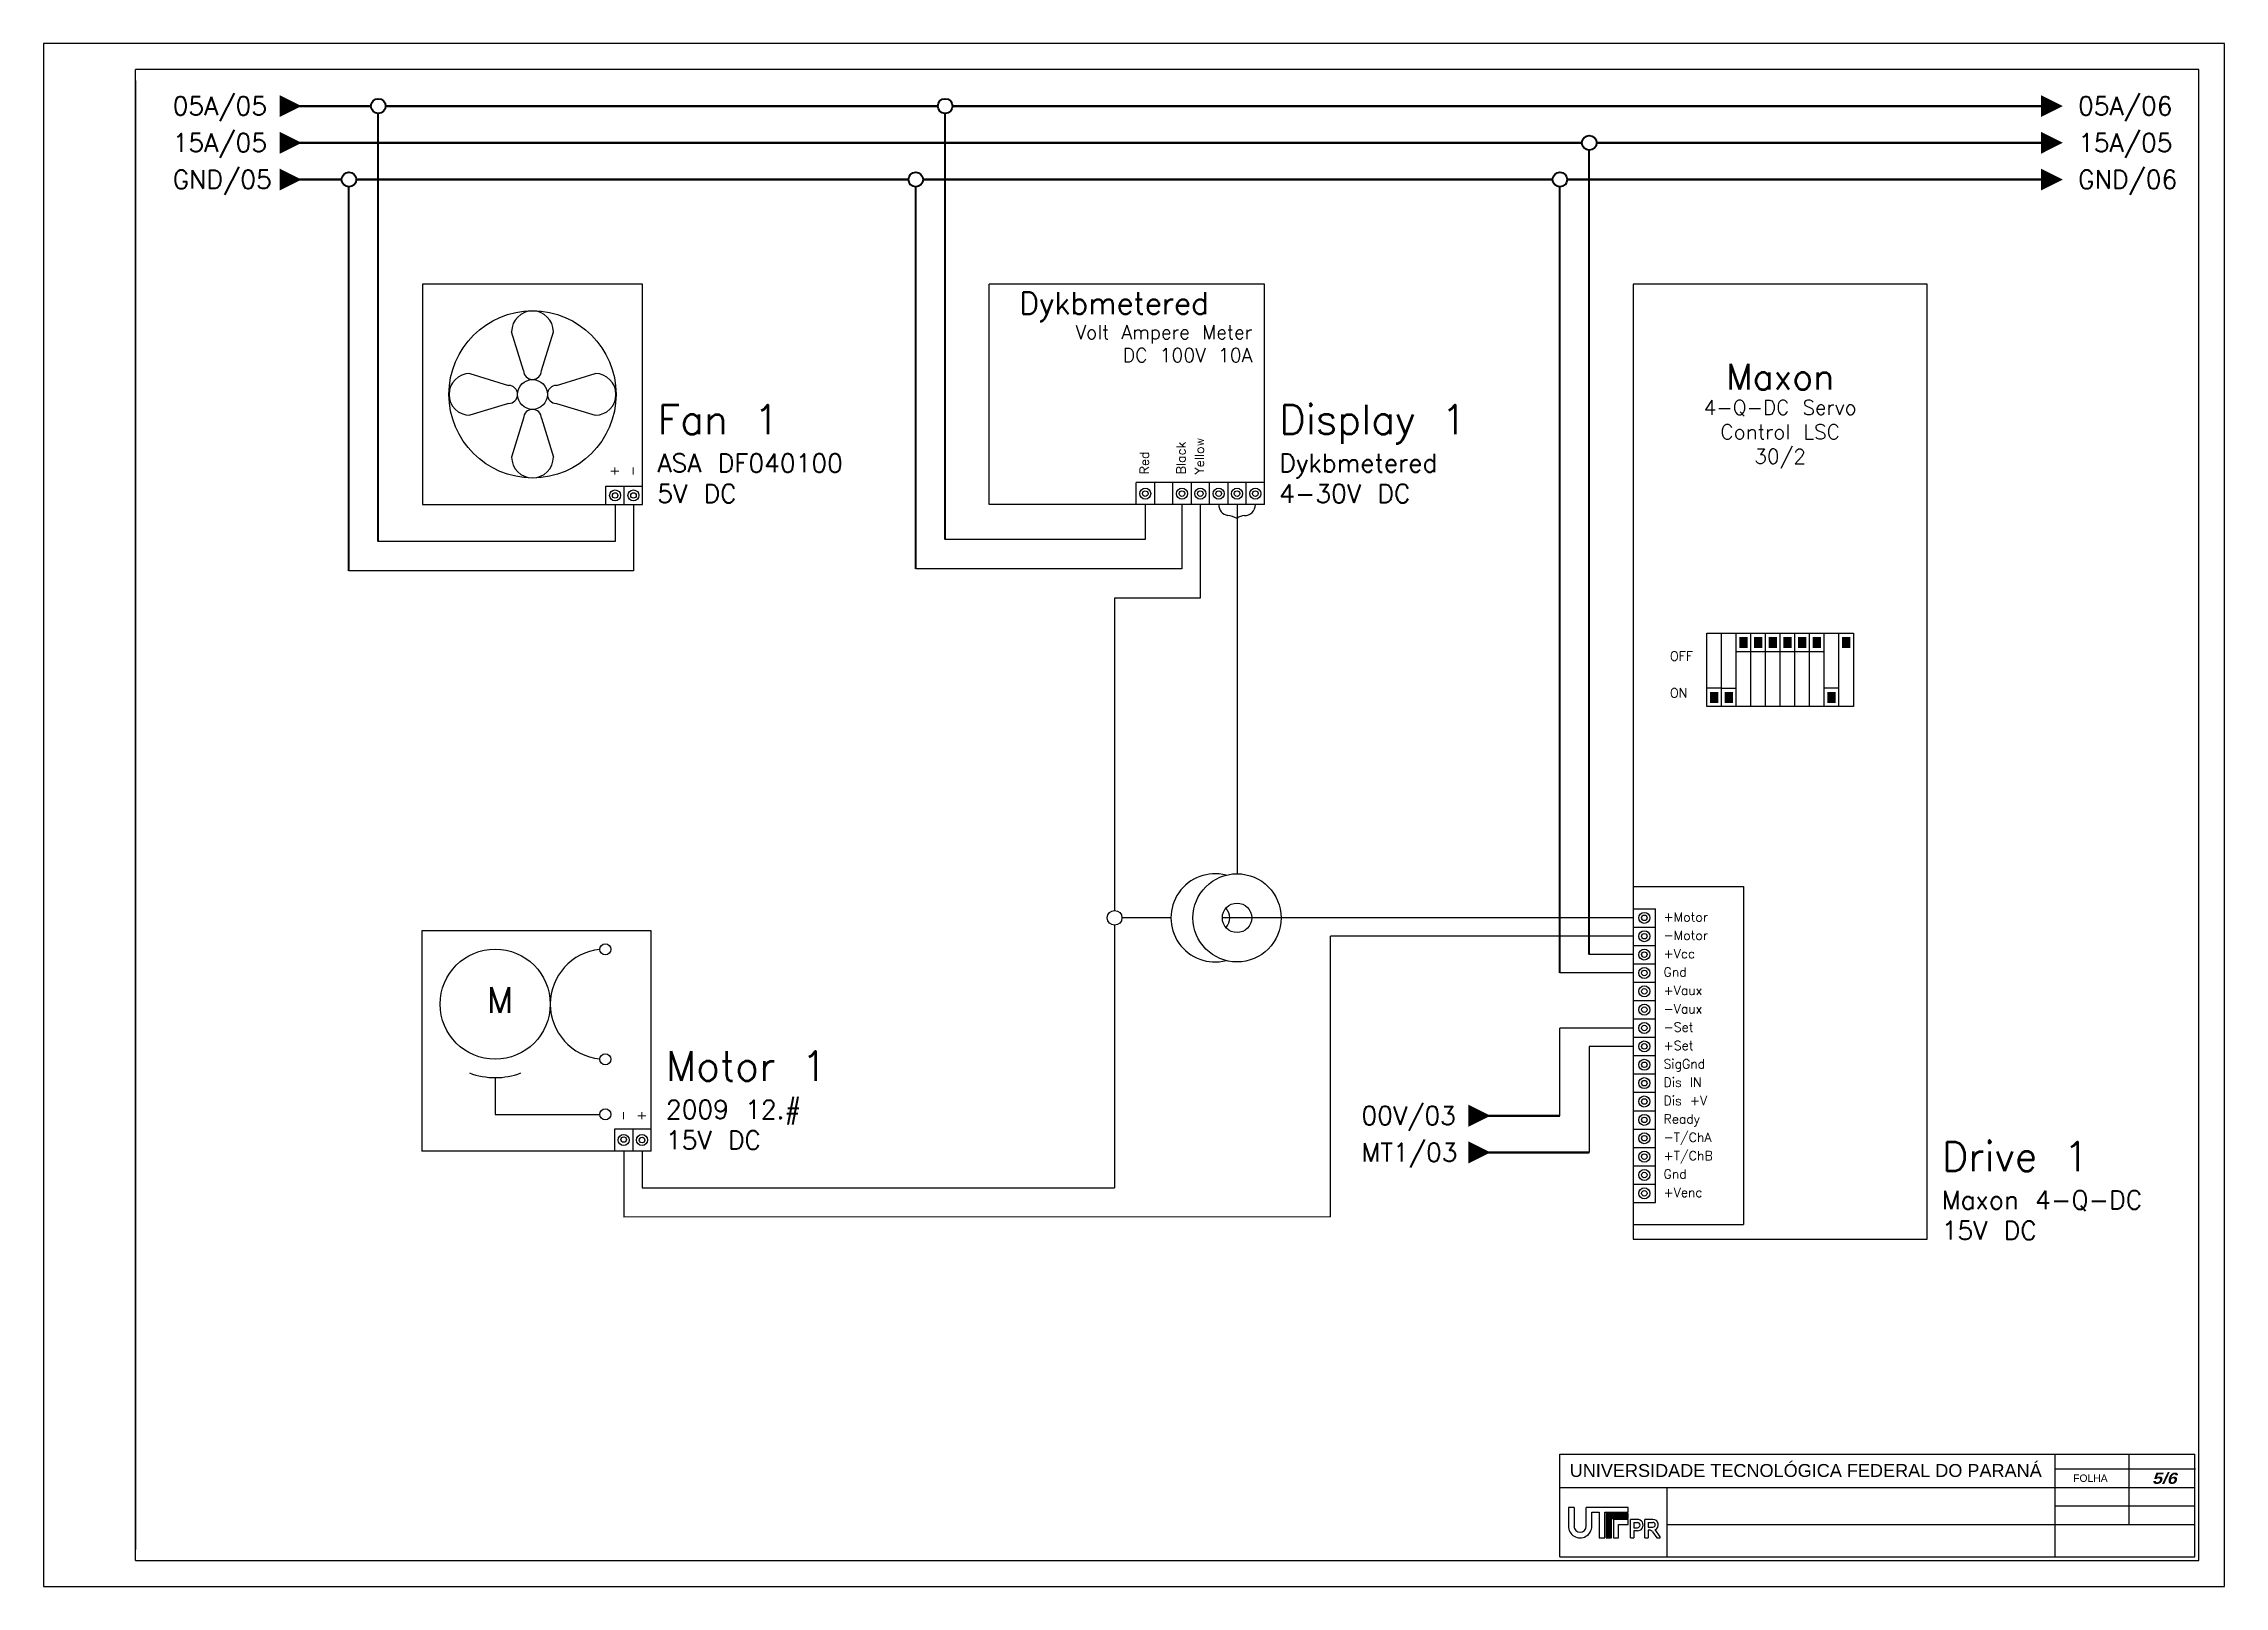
# Model space of a CAD drawing. Header units: millimetres. Extents: x 730 to 1027, y 566 to 776.
import ezdxf
from ezdxf.enums import TextEntityAlignment as Align

# ---------------------------------------------------------------- set-up
doc = ezdxf.new("R2010")
doc.units = ezdxf.units.MM
doc.layers.add('cabogrosso', color=7, linetype='Continuous', lineweight=80)
doc.layers.add('Cabos', color=7, linetype='Continuous', lineweight=40)
doc.layers.add('Paredes', color=7, linetype='Continuous')
doc.styles.add('bold', font='')
doc.styles.get("Standard").update_dxf_attribs({"font": 'txt.shx', "height": 5})
doc.styles.add('style1', font='arial.ttf')
doc.styles.get('bold').set_extended_font_data('Arial Black', italic=True)

msp = doc.modelspace()

# ---------------------------------------------------------------- hatches: boundary and pattern name
at = {"lineweight": -3}
h = msp.add_hatch(color=256, dxfattribs=at)
h.set_gradient(color2=(0, 0, 0), tint=1)
h.paths.add_polyline_path([(762.56, 769.13), (762.56, 766.13), (765.56, 767.63)])
h = msp.add_hatch(color=256, dxfattribs=at)
h.set_gradient(color2=(0, 0, 0), tint=1)
h.paths.add_polyline_path([(1002.43, 769.13), (1002.43, 766.13), (1005.43, 767.63)])
h = msp.add_hatch(color=256, dxfattribs=at)
h.set_gradient(color2=(0, 0, 0), tint=1)
h.paths.add_polyline_path([(762.56, 764.13), (762.56, 761.13), (765.56, 762.63)])
h = msp.add_hatch(color=256, dxfattribs=at)
h.set_gradient(color2=(0, 0, 0), tint=1)
h.paths.add_polyline_path([(1002.43, 764.13), (1002.43, 761.13), (1005.43, 762.63)])
h = msp.add_hatch(color=256, dxfattribs=at)
h.set_gradient(color2=(0, 0, 0), tint=1)
h.paths.add_polyline_path([(762.56, 759.13), (762.56, 756.13), (765.56, 757.63)])
h = msp.add_hatch(color=256, dxfattribs=at)
h.set_gradient(color2=(0, 0, 0), tint=1)
h.paths.add_polyline_path([(1002.43, 759.13), (1002.43, 756.13), (1005.43, 757.63)])
h = msp.add_hatch(color=256, dxfattribs=at)
h.set_gradient(color2=(0, 0, 0), tint=1)
h.paths.add_polyline_path([(962.49, 695.38), (961.37, 695.38), (961.37, 693.88), (962.49, 693.88)])
h = msp.add_hatch(color=256, dxfattribs=at)
h.set_gradient(color2=(0, 0, 0), tint=1)
h.paths.add_polyline_path([(964.49, 695.38), (963.37, 695.38), (963.37, 693.88), (964.49, 693.88)])
h = msp.add_hatch(color=256, dxfattribs=at)
h.set_gradient(color2=(0, 0, 0), tint=1)
h.paths.add_polyline_path([(966.49, 695.38), (965.37, 695.38), (965.37, 693.88), (966.49, 693.88)])
h = msp.add_hatch(color=256, dxfattribs=at)
h.set_gradient(color2=(0, 0, 0), tint=1)
h.paths.add_polyline_path([(968.49, 695.38), (967.37, 695.38), (967.37, 693.88), (968.49, 693.88)])
h = msp.add_hatch(color=256, dxfattribs=at)
h.set_gradient(color2=(0, 0, 0), tint=1)
h.paths.add_polyline_path([(970.49, 695.38), (969.37, 695.38), (969.37, 693.88), (970.49, 693.88)])
h = msp.add_hatch(color=256, dxfattribs=at)
h.set_gradient(color2=(0, 0, 0), tint=1)
h.paths.add_polyline_path([(972.49, 695.38), (971.37, 695.38), (971.37, 693.88), (972.49, 693.88)])
h = msp.add_hatch(color=256, dxfattribs=at)
h.set_gradient(color2=(0, 0, 0), tint=1)
h.paths.add_polyline_path([(976.49, 695.38), (975.37, 695.38), (975.37, 693.88), (976.49, 693.88)])
h = msp.add_hatch(color=256, dxfattribs=at)
h.set_gradient(color2=(0, 0, 0), tint=1)
h.paths.add_polyline_path([(958.49, 687.88), (957.37, 687.88), (957.37, 686.38), (958.49, 686.38)])
h = msp.add_hatch(color=256, dxfattribs=at)
h.set_gradient(color2=(0, 0, 0), tint=1)
h.paths.add_polyline_path([(960.49, 687.88), (959.37, 687.88), (959.37, 686.38), (960.49, 686.38)])
h = msp.add_hatch(color=256, dxfattribs=at)
h.set_gradient(color2=(0, 0, 0), tint=1)
h.paths.add_polyline_path([(974.49, 687.88), (973.37, 687.88), (973.37, 686.38), (974.49, 686.38)])
h = msp.add_hatch(color=256, dxfattribs=at)
h.set_gradient(color2=(0, 0, 0), tint=1)
h.paths.add_polyline_path([(924.48, 631.69), (924.48, 628.69), (927.48, 630.19)])
h = msp.add_hatch(color=256, dxfattribs=at)
h.set_gradient(color2=(0, 0, 0), tint=1)
h.paths.add_polyline_path([(924.48, 626.69), (924.48, 623.69), (927.48, 625.19)])
h = msp.add_hatch(color=2, dxfattribs=at)
h.set_gradient(color1=(255, 255, 0), color2=(255, 255, 15), one_color=1, tint=0.53)
h.paths.add_polyline_path([(946.22, 576.03), (943.22, 576.03), (943.22, 572.72), (943.97, 572.72), (943.97, 575.39), (946.22, 575.39)])

# ---------------------------------------------------------------- linework, layer by layer
for p, q in [((1027.43, 776.13), (730.43, 776.13)), ((730.43, 776.13), (730.43, 566.13)), ((1027.43, 566.13), (1027.43, 776.13)), ((1023.93, 772.63), (742.93, 772.63)), ((742.93, 647.97), (742.93, 772.63)), ((1023.93, 569.63), (1023.93, 772.63)), ((894.34, 743.38), (859.21, 743.38)), ((896.71, 743.38), (859.21, 743.38)), ((859.21, 713.38), (859.21, 743.38)), ((896.71, 713.38), (896.71, 743.38)), ((986.93, 743.38), (946.93, 743.38)), ((946.93, 743.38), (946.93, 613.38)), ((986.93, 613.38), (986.93, 743.38)), ((795.79, 731.63), (794.17, 736.91)), ((798.23, 731.63), (799.86, 736.91)), ((788.48, 731.22), (793.76, 729.6)), ((800.26, 729.6), (805.54, 731.22)), ((793.76, 727.16), (788.48, 725.54)), ((795.79, 725.13), (794.17, 719.85)), ((798.23, 725.13), (799.86, 719.85)), ((800.26, 727.16), (805.54, 725.54)), ((807.01, 715.88), (812.01, 715.88)), ((807.01, 713.38), (807.01, 715.88)), ((809.51, 713.38), (809.51, 715.88)), ((896.71, 716.38), (879.21, 716.38)), ((879.21, 713.38), (879.21, 716.38)), ((881.71, 716.38), (881.71, 713.38)), ((884.21, 713.38), (884.21, 716.38)), ((886.71, 716.38), (886.71, 713.38)), ((889.21, 713.38), (889.21, 716.38)), ((891.71, 716.38), (891.71, 713.38)), ((894.21, 713.38), (894.21, 716.38)), ((896.71, 713.38), (859.21, 713.38)), ((956.93, 695.88), (976.93, 695.88)), ((956.93, 685.88), (956.93, 695.88)), ((958.93, 685.88), (958.93, 695.88)), ((960.93, 685.88), (960.93, 695.88)), ((962.93, 685.88), (962.93, 695.88)), ((964.93, 685.88), (964.93, 695.88)), ((966.93, 685.88), (966.93, 695.88)), ((968.93, 685.88), (968.93, 695.88)), ((970.93, 685.88), (970.93, 695.88)), ((972.93, 685.88), (972.93, 695.88)), ((974.93, 685.88), (974.93, 695.88)), ((976.93, 695.88), (976.93, 685.88)), ((960.93, 693.38), (972.93, 693.38)), ((958.93, 688.38), (956.93, 688.38)), ((974.93, 688.38), (972.93, 688.38)), ((976.93, 685.88), (956.93, 685.88)), ((946.93, 661.38), (961.93, 661.38)), ((961.93, 661.38), (961.93, 615.38)), ((946.93, 658.38), (949.93, 658.38)), ((949.93, 618.38), (949.93, 658.38)), ((781.93, 655.38), (781.93, 625.38)), ((813.18, 655.38), (781.93, 655.38)), ((813.18, 625.38), (813.18, 655.38)), ((946.93, 655.88), (949.93, 655.88)), ((946.93, 653.38), (949.93, 653.38)), ((946.93, 650.88), (949.93, 650.88)), ((742.93, 569.63), (742.93, 647.97)), ((946.93, 648.38), (949.93, 648.38)), ((946.93, 645.88), (949.93, 645.88)), ((946.93, 643.38), (949.93, 643.38)), ((946.93, 640.88), (949.93, 640.88)), ((946.93, 638.38), (949.93, 638.38)), ((946.93, 635.88), (949.93, 635.88)), ((791.93, 635.38), (791.93, 630.38)), ((946.93, 633.38), (949.93, 633.38)), ((791.93, 630.38), (806.18, 630.38)), ((946.93, 630.88), (949.93, 630.88)), ((813.18, 628.38), (808.18, 628.38)), ((810.68, 628.38), (810.68, 625.38)), ((946.93, 628.38), (949.93, 628.38)), ((813.18, 625.38), (781.93, 625.38)), ((946.93, 625.88), (949.93, 625.88)), ((946.93, 623.38), (949.93, 623.38)), ((946.93, 620.88), (949.93, 620.88)), ((946.93, 618.38), (949.93, 618.38)), ((946.93, 615.38), (961.93, 615.38)), ((946.93, 613.38), (986.93, 613.38)), ((742.93, 569.63), (1023.93, 569.63)), ((730.43, 566.13), (1027.43, 566.13))]:
    msp.add_line(p, q)
at = {"color": 4}
msp.add_line((742.93, 771.13), (742.93, 571.13), dxfattribs=at)
at = {"lineweight": 50}
for p, q in [((764.43, 767.63), (775.01, 767.63)), ((777.01, 767.63), (852.21, 767.63)), ((854.21, 767.63), (1003.93, 767.63)), ((764.43, 762.63), (939.93, 762.63)), ((941.93, 762.63), (1003.93, 762.63)), ((764.43, 757.63), (771.01, 757.63)), ((773.01, 757.63), (848.21, 757.63)), ((850.21, 757.63), (935.93, 757.63)), ((937.93, 757.63), (1003.93, 757.63)), ((926.34, 630.19), (936.93, 630.19)), ((926.34, 625.19), (940.93, 625.19))]:
    msp.add_line(p, q, dxfattribs=at)
at = {"lineweight": -3}
for p, q in [((812.01, 743.38), (782.01, 743.38)), ((782.01, 743.38), (782.01, 713.38)), ((812.01, 713.38), (812.01, 743.38)), ((782.01, 713.38), (812.01, 713.38)), ((958.93, 688.38), (960.93, 688.38)), ((808.18, 628.38), (808.18, 625.38)), ((938.09, 576.88), (938.09, 574.3)), ((938.86, 576.88), (938.09, 576.88)), ((938.86, 576.88), (938.86, 574.33)), ((946.22, 576.88), (940.53, 576.88)), ((940.53, 574.33), (940.53, 576.88)), ((941.3, 576.21), (942.29, 576.21)), ((941.3, 574.33), (941.3, 576.21)), ((942.29, 576.21), (942.29, 572.72)), ((943.03, 572.72), (943.03, 576.21)), ((943.03, 576.21), (946.22, 576.21)), ((946.22, 576.21), (946.22, 576.88)), ((943.22, 576.03), (943.22, 572.72)), ((946.22, 576.03), (943.22, 576.03)), ((943.97, 572.72), (943.97, 575.39)), ((943.97, 575.39), (946.22, 575.39)), ((946.22, 575.24), (944.23, 575.24)), ((944.23, 575.24), (944.23, 572.72)), ((944.92, 572.72), (944.92, 574.57)), ((944.92, 574.57), (946.22, 574.57)), ((946.22, 575.39), (946.22, 576.03)), ((946.22, 574.57), (946.22, 575.24)), ((946.54, 572.72), (946.54, 575.24)), ((947.51, 575.24), (946.54, 575.24)), ((946.99, 574.82), (946.99, 574.12)), ((946.99, 574.82), (947.5, 574.82)), ((946.99, 574.12), (947.5, 574.12)), ((947.5, 573.7), (946.99, 573.7)), ((946.99, 573.7), (946.99, 572.72)), ((949.61, 575.24), (948.49, 575.24)), ((948.49, 572.72), (948.49, 575.24)), ((948.96, 574.83), (948.96, 574.19)), ((948.96, 574.83), (949.61, 574.83)), ((948.96, 574.19), (949.61, 574.19)), ((949.21, 573.77), (948.96, 573.77)), ((948.96, 573.77), (948.96, 572.72)), ((949.56, 573.57), (950.14, 572.72)), ((950.6, 572.86), (949.91, 573.85)), ((942.29, 572.72), (943.03, 572.72)), ((943.22, 572.72), (943.97, 572.72)), ((944.23, 572.72), (944.92, 572.72)), ((946.54, 572.72), (946.99, 572.72)), ((948.49, 572.72), (948.96, 572.72)), ((950.14, 572.72), (950.6, 572.72)), ((950.6, 572.72), (950.6, 572.86))]:
    msp.add_line(p, q, dxfattribs=at)
for centre, radius in [((797.01, 728.38), 11.38), ((797.01, 728.38), 2.03), ((808.26, 714.63), 0.75), ((808.26, 714.63), 0.375), ((810.76, 714.63), 0.75), ((810.76, 714.63), 0.375), ((880.46, 714.88), 0.75), ((880.46, 714.88), 0.375), ((885.46, 714.88), 0.75), ((885.46, 714.88), 0.375), ((887.96, 714.88), 0.75), ((887.96, 714.88), 0.375), ((890.46, 714.88), 0.75), ((890.46, 714.88), 0.375), ((892.96, 714.88), 0.75), ((892.96, 714.88), 0.375), ((895.46, 714.88), 0.75), ((895.46, 714.88), 0.375), ((948.43, 657.13), 0.75), ((948.43, 657.13), 0.375), ((806.93, 652.84), 0.75), ((948.43, 654.63), 0.75), ((948.43, 654.63), 0.375), ((791.93, 645.38), 7.5), ((948.43, 652.13), 0.75), ((948.43, 652.13), 0.375), ((948.43, 649.63), 0.75), ((948.43, 647.13), 0.75), ((948.43, 649.63), 0.375), ((948.43, 647.13), 0.375), ((948.43, 644.63), 0.75), ((948.43, 644.63), 0.375), ((948.43, 642.13), 0.75), ((948.43, 642.13), 0.375), ((806.93, 637.88), 0.75), ((948.43, 639.63), 0.75), ((948.43, 639.63), 0.375), ((948.43, 637.13), 0.75), ((948.43, 637.13), 0.375), ((948.43, 634.63), 0.75), ((948.43, 632.13), 0.75), ((948.43, 634.63), 0.375), ((806.93, 630.38), 0.75), ((948.43, 629.63), 0.75), ((948.43, 632.13), 0.375), ((948.43, 629.63), 0.375), ((809.43, 626.88), 0.75), ((809.43, 626.95), 0.375), ((811.93, 626.88), 0.75), ((811.93, 626.88), 0.375), ((948.43, 627.13), 0.75), ((948.43, 627.13), 0.375), ((948.43, 624.63), 0.75), ((948.43, 624.63), 0.375), ((948.43, 622.13), 0.75), ((948.43, 622.13), 0.375), ((948.43, 619.63), 0.75), ((948.43, 619.63), 0.375)]:
    msp.add_circle(centre, radius)
for radius in [6, 2]:
    msp.add_circle((892.96, 657.13), radius, dxfattribs=at)
for centre, radius, start, end in [((797.01, 736.91), 2.84, 0, 180), ((788.48, 728.38), 2.84, 90, 270), ((797.01, 731.63), 1.22, 180, 360), ((805.54, 728.38), 2.84, 270, 90), ((793.76, 728.38), 1.22, 270, 90), ((800.26, 728.38), 1.22, 90, 270), ((797.01, 725.13), 1.22, 0, 180), ((797.01, 719.85), 2.84, 180, 0), ((806.93, 645.38), 7.5, 95.732, 264.268), ((791.93, 645.38), 10, 249.5127, 290.4873)]:
    msp.add_arc(centre, radius, start, end)
for centre, radius, start, end in [((889.96, 657.13), 6, 75.5225, 284.4775), ((889.96, 657.13), 2, 318.5904, 41.4096), ((939.69, 574.33), 1.6, 179.2417, 0), ((939.69, 574.33), 0.839, 180, 0), ((947.5, 574.47), 0.771, 270, 90.7895), ((947.5, 574.47), 0.35, 270, 90), ((949.61, 574.51), 0.729, 154.1035, 154.6042), ((949.61, 574.51), 0.729, 205.3958, 205.8965), ((949.21, 573.36), 0.404, 29.8607, 90), ((949.61, 574.51), 0.729, 294.2136, 90), ((949.61, 574.51), 0.318, 270, 90)]:
    msp.add_arc(centre, radius, start, end, dxfattribs=at)
at = {"layer": 'cabogrosso', "lineweight": -3}
msp.add_line((892.96, 711.5), (892.96, 663.13), dxfattribs=at)
at = {"layer": 'Cabos'}
for p, q in [((776.01, 708.38), (776.01, 766.63)), ((853.21, 708.63), (853.21, 766.63)), ((940.93, 652.13), (940.93, 761.63)), ((772.01, 704.38), (772.01, 756.63)), ((849.21, 704.63), (849.21, 756.63)), ((936.93, 649.63), (936.93, 756.63))]:
    msp.add_line(p, q, dxfattribs=at)
at = {"layer": 'Cabos', "lineweight": -3}
for p, q in [((808.26, 713.38), (808.26, 708.38)), ((810.76, 713.38), (810.76, 704.38)), ((880.46, 713.38), (880.46, 708.63)), ((885.46, 713.38), (885.46, 704.63)), ((887.96, 713.38), (887.96, 700.63)), ((892.96, 713.38), (892.96, 711.5)), ((808.26, 708.38), (776.01, 708.38)), ((880.46, 708.63), (853.21, 708.63)), ((810.76, 704.38), (772.01, 704.38)), ((885.46, 704.63), (849.21, 704.63)), ((887.96, 700.63), (876.29, 700.63)), ((876.29, 700.63), (876.29, 658.13)), ((883.96, 657.13), (877.29, 657.13)), ((946.93, 657.13), (890.96, 657.13)), ((876.29, 656.13), (876.29, 620.38)), ((946.93, 654.63), (905.71, 654.63)), ((905.71, 616.41), (905.71, 654.63)), ((946.93, 652.13), (940.93, 652.13)), ((946.93, 649.63), (936.93, 649.63)), ((946.93, 642.13), (936.93, 642.13)), ((936.93, 630.19), (936.93, 642.13)), ((946.93, 639.63), (940.93, 639.63)), ((940.93, 639.63), (940.93, 625.19)), ((809.43, 625.38), (809.43, 616.38)), ((811.93, 625.38), (811.93, 620.38)), ((811.93, 620.38), (876.29, 620.38)), ((905.71, 616.41), (809.42, 616.38))]:
    msp.add_line(p, q, dxfattribs=at)
at = {"layer": 'Cabos'}
for centre in [(776.01, 767.63), (853.21, 767.63), (940.93, 762.63), (772.01, 757.63), (849.21, 757.63), (936.93, 757.63)]:
    msp.add_circle(centre, 1, dxfattribs=at)
at = {"layer": 'Cabos', "lineweight": -3}
msp.add_circle((876.29, 657.13), 1, dxfattribs=at)
for centre, radius, start, end in [((891.96, 713.38), 1.5, 180, 260.4059), ((893.96, 713.38), 1.5, 270, 0), ((891.28, 708.43), 3.5, 61.3152, 82.9507), ((893.96, 710.38), 1.5, 90, 131.8103)]:
    msp.add_arc(centre, radius, start, end, dxfattribs=at)
at = {"layer": 'Paredes', "lineweight": -3}
for p, q in [((936.93, 584.13), (1023.42, 584.13)), ((936.93, 570.13), (936.93, 584.13)), ((1004.39, 570.13), (1004.39, 584.13)), ((1014.46, 574.56), (1014.46, 584.13)), ((1023.42, 570.13), (1023.42, 584.13)), ((936.93, 579.6), (1023.42, 579.6)), ((951.53, 570.13), (951.53, 579.6)), ((1004.39, 582.12), (1023.5, 582.12)), ((1004.39, 577.08), (1023.42, 577.08)), ((1004.39, 577.08), (1023.42, 577.08)), ((951.53, 574.56), (1023.42, 574.56)), ((936.93, 570.13), (1023.42, 570.13))]:
    msp.add_line(p, q, dxfattribs=at)

# ---------------------------------------------------------------- texts
at = {"lineweight": -3}
for s, height, style, p in [('UNIVERSIDADE TECNOLÓGICA FEDERAL DO PARANÁ', 1.7621, 'style1', (970.41, 582.12)), ('FOLHA', 1.007, 'style1', (1009.18, 580.86)), ('5/6', 1.51, 'bold', (1019.25, 580.86))]:
    msp.add_text(s, height=height, dxfattribs=dict(at, style=style)).set_placement(p, align=Align.MIDDLE)
at = {"lineweight": -3, "char_height": 2.5, "attachment_point": 1}
for s, insert in [('05A/05', (748, 768.9)), ('05A/06', (1007.5, 768.9)), ('15A/05', (748, 763.9)), ('15A/05', (1007.5, 763.9)), ('GND/05', (748, 758.9)), ('GND/06', (1007.5, 758.9)), ('00V/03', (909.91, 631.46)), ('MT1/03', (909.91, 626.46))]:
    msp.add_mtext_dynamic_manual_height_columns(s, width=23.2167, gutter_width=25, heights=[0], dxfattribs=dict(at, insert=insert))
at = {"attachment_point": 1}
for s, width, gutter_width, insert, char_height in [('Dykbmetered', 22.5, 9.38, (863.31, 742.29), 3), ('\\pxqr;Volt Ampere Meter \\PDC 100V 10A', 31.3254, 9.38, (863.71, 737.79), 1.875), ('\\P\\pxqc;{\\H2.8x;Maxon}', 25, 6.25, (954.43, 734.62), 1.25), ('{\\H1.6x;Fan 1}\\PASA DF040100\\P5V DC ', 47.5383, 12.5, (814.01, 726.96), 2.5), ('{\\H1.6x;Display 1\\P}Dykbmetered\\P4-30V DC', 31.9816, 12.5, (898.71, 726.97), 2.5), ('\\pxqc;4-Q-DC Servo Control LSC 30/2', 25, 6.25, (954.43, 727.62), 2), ('OFF', 5, 6.25, (951.93, 693.38), 1.25), ('ON', 5, 6.25, (951.93, 688.38), 1.25), (' +Motor', 10, 6.25, (949.93, 657.88), 1.25), (' -Motor', 10, 6.25, (949.93, 655.38), 1.25), (' +Vcc', 10, 6.25, (949.93, 652.88), 1.25), ('M', 9.5453, 6.25, (790.77, 647.69), 3.5), (' Gnd', 10, 6.25, (949.93, 650.38), 1.25), (' +Vaux', 10, 6.25, (949.93, 647.88), 1.25), (' -Vaux', 10, 6.25, (949.93, 645.38), 1.25), (' -Set', 10, 6.25, (949.93, 642.88), 1.25), ('{\\H1.6x;Motor 1}\\P2009 12.#\\P15V DC ', 47.5383, 12.5, (815.18, 638.96), 2.5), (' +Set', 10, 6.25, (949.93, 640.38), 1.25), (' SigGnd', 10, 6.25, (949.93, 637.88), 1.25), (' Dis IN', 10, 6.25, (949.93, 635.38), 1.25), (' Dis +V', 10, 6.25, (949.93, 632.88), 1.25), (' Ready', 10, 6.25, (949.93, 630.38), 1.25), (' -T/ChA', 10, 6.25, (949.93, 627.88), 1.25), ('{\\H1.6x;Drive 1\\P}Maxon 4-Q-DC\\P15V DC', 51.8991, 12.5, (988.93, 626.66), 2.5), (' +T/ChB', 10, 6.25, (949.93, 625.38), 1.25), (' Gnd', 10, 6.25, (949.93, 622.88), 1.25), (' +Venc', 10, 6.25, (949.93, 620.38), 1.25)]:
    msp.add_mtext_dynamic_manual_height_columns(s, width=width, gutter_width=gutter_width, heights=[0], dxfattribs=dict(at, insert=insert, char_height=char_height))
at = {"char_height": 1.25, "attachment_point": 1, "rotation": 90}
for s, width, insert in [(' Black', 6.5, (884.71, 716.38)), (' Yellow', 7.75, (887.21, 716.38)), (' Red', 6.5, (879.71, 716.38)), (' +', 6.5, (807.51, 716.13)), (' -', 6.5, (810.01, 716.13)), (' -', 6.5, (808.68, 628.38)), (' +', 6.5, (811.18, 628.38))]:
    msp.add_mtext_dynamic_manual_height_columns(s, width=width, gutter_width=6.25, heights=[0], dxfattribs=dict(at, insert=insert))

doc.saveas('drawing.dxf')
